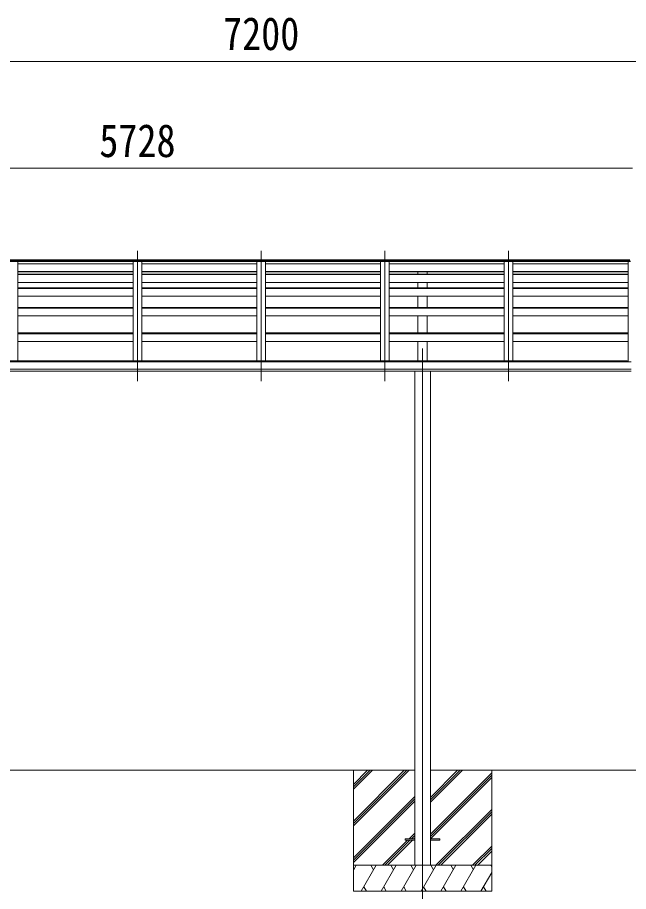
# Model space of a CAD drawing. Units: millimetres at full size, sheet at 1:40. Extents: x -11181 to 11305, y -7804 to 7716.
# Drawn here: x 2699 to 6234, y -5199 to -146 of the extents above; entities that cross this region are included whole.
import ezdxf
from ezdxf.enums import TextEntityAlignment as Align

# ---------------------------------------------------------------- set-up
doc = ezdxf.new("R2010")
doc.units = ezdxf.units.MM
doc.header["$LTSCALE"] = 40
for name, color, linetype, lineweight in [('0-0_0', 7, 'Continuous', 9), ('0-1_本体', 4, 'Continuous', 9), ('0-2_部品', 7, 'Continuous', 9), ('0-8_PARTS2', 2, 'Continuous', 9), ('0-A_寸法', 6, 'Continuous', 9)]:
    doc.layers.add(name, color=color, linetype=linetype, lineweight=lineweight)
doc.styles.add('ＭＳ ゴシック', font='')
doc.styles.get('ＭＳ ゴシック').set_extended_font_data('MS Gothic')

msp = doc.modelspace()

# ---------------------------------------------------------------- linework, layer by layer
at = {"layer": '0-0_0'}
for p, q in [((1787.41, -4497.05), (4997.01, -4497.05)), ((4642.21, -4497.05), (4642.21, -5197.05)), ((4642.21, -4791.23), (4936.39, -4497.05)), ((4642.21, -4805.37), (4950.53, -4497.05)), ((4642.21, -4819.51), (4964.67, -4497.05)), ((4642.21, -4607.38), (4752.54, -4497.05)), ((4642.21, -4593.24), (4738.4, -4497.05)), ((4642.21, -4579.1), (4724.25, -4497.05)), ((5087.41, -4682.68), (5273.04, -4497.05)), ((5087.41, -4668.54), (5258.9, -4497.05)), ((5087.41, -4654.4), (5244.75, -4497.05)), ((5087.41, -4497.05), (6927.01, -4497.05)), ((5442.21, -4497.05), (5442.21, -5197.05)), ((5087.41, -4866.53), (5442.21, -4511.73)), ((5087.41, -4880.67), (5442.21, -4525.87)), ((5088.82, -4893.4), (5442.21, -4540.01)), ((4642.21, -5003.36), (4997.01, -4648.56)), ((4642.21, -5017.5), (4997.01, -4662.7)), ((4642.21, -5031.64), (4997.01, -4676.85)), ((5119.01, -5047.05), (5442.21, -4723.86)), ((5133.16, -5047.05), (5442.21, -4738)), ((5147.3, -5047.05), (5442.21, -4752.14)), ((4964.3, -4893.4), (4997.01, -4860.69)), ((4978.45, -4893.4), (4997.01, -4874.83)), ((4992.59, -4893.4), (4997.01, -4888.98)), ((4810.65, -5047.05), (4955.3, -4902.4)), ((4824.79, -5047.05), (4969.45, -4902.4)), ((4838.93, -5047.05), (4983.59, -4902.4)), ((5331.15, -5047.05), (5442.21, -4935.99)), ((5345.29, -5047.05), (5442.21, -4950.13)), ((5359.43, -5047.89), (5442.21, -4965.12)), ((5442.21, -5047.05), (4642.21, -5047.05)), ((4642.21, -5074.55), (4658.09, -5047.05)), ((4686.95, -5197.05), (4773.56, -5047.05)), ((4758.56, -5073.03), (4743.55, -5047.05)), ((4802.42, -5197.05), (4889.03, -5047.05)), ((4874.02, -5073.03), (4859.02, -5047.05)), ((4917.89, -5197.05), (5004.5, -5047.05)), ((4989.5, -5073.03), (4974.49, -5047.05)), ((5033.36, -5197.05), (5119.97, -5047.05)), ((5104.97, -5073.03), (5089.96, -5047.05)), ((5148.83, -5197.05), (5235.44, -5047.05)), ((5220.44, -5073.03), (5205.44, -5047.05)), ((5264.3, -5197.05), (5350.91, -5047.05)), ((5320.91, -5047.05), (5335.91, -5073.03)), ((5436.38, -5047.05), (5442.21, -5057.15)), ((5379.77, -5197.05), (5442.21, -5088.91)), ((4642.21, -5197.05), (5442.21, -5197.05)), ((4701.95, -5171.07), (4716.95, -5197.05)), ((4817.42, -5171.07), (4832.42, -5197.05)), ((4932.89, -5171.07), (4947.89, -5197.05)), ((5048.36, -5171.07), (5063.36, -5197.05)), ((5163.83, -5171.07), (5178.83, -5197.05)), ((5279.3, -5171.07), (5294.3, -5197.05)), ((5394.77, -5171.07), (5409.77, -5197.05))]:
    msp.add_line(p, q, dxfattribs=at)
at = {"layer": '0-1_本体'}
for p, q in [((6244.2, -1554.57), (540.21, -1554.57)), ((6244.2, -1555.47), (540.21, -1555.47)), ((543.71, -1547.37), (6240.7, -1547.37)), ((6240.7, -1548.94), (543.71, -1548.94)), ((2701.21, -1555.47), (2701.21, -2130.28)), ((3367.21, -1555.47), (3367.21, -2130.28)), ((3417.21, -1555.47), (3417.21, -2130.28)), ((4083.21, -1555.47), (4083.21, -2130.28)), ((4133.21, -1555.47), (4133.21, -2130.28)), ((4799.21, -1555.47), (4799.21, -2130.28)), ((4849.21, -1555.47), (4849.21, -2130.28)), ((5515.21, -1555.47), (5515.21, -2130.28)), ((5565.21, -1555.47), (5565.21, -2130.28)), ((6231.21, -1555.47), (6231.21, -2136.69)), ((6231.21, -1555.47), (6231.21, -2136.69)), ((3367.21, -1570.67), (2701.21, -1570.67)), ((3367.21, -1614.21), (2701.21, -1614.21)), ((3367.21, -1615.28), (2701.21, -1615.28)), ((3367.21, -1616.58), (2701.21, -1616.58)), ((4083.21, -1570.67), (3417.21, -1570.67)), ((4083.21, -1614.21), (3417.21, -1614.21)), ((4083.21, -1615.28), (3417.21, -1615.28)), ((4083.21, -1616.58), (3417.21, -1616.58)), ((4799.21, -1570.67), (4133.21, -1570.67)), ((4799.21, -1614.21), (4133.21, -1614.21)), ((4799.21, -1615.28), (4133.21, -1615.28)), ((4799.21, -1616.58), (4133.21, -1616.58)), ((5515.21, -1570.67), (4849.21, -1570.67)), ((5515.21, -1614.21), (4849.21, -1614.21)), ((5515.21, -1615.28), (4849.21, -1615.28)), ((5515.21, -1616.58), (4849.21, -1616.58)), ((5014.71, -1629.77), (5014.71, -1616.58)), ((5069.71, -1629.77), (5069.71, -1616.58)), ((6231.21, -1570.67), (5565.21, -1570.67)), ((6231.21, -1614.21), (5565.21, -1614.21)), ((6231.21, -1615.28), (5565.21, -1615.28)), ((6231.21, -1616.58), (5565.21, -1616.58)), ((2701.21, -1629.77), (3367.21, -1629.77)), ((2701.21, -1632.35), (3367.21, -1632.35)), ((3417.21, -1629.77), (4083.21, -1629.77)), ((3417.21, -1632.35), (4083.21, -1632.35)), ((4133.21, -1629.77), (4799.21, -1629.77)), ((4133.21, -1632.35), (4799.21, -1632.35)), ((4849.21, -1629.77), (5515.21, -1629.77)), ((4849.21, -1632.35), (5515.21, -1632.35)), ((5565.21, -1629.77), (6231.21, -1629.77)), ((5565.21, -1632.35), (6231.21, -1632.35)), ((2701.21, -1677.09), (3367.21, -1677.09)), ((2701.21, -1708.56), (3367.21, -1708.56)), ((2701.21, -1712.54), (3367.21, -1712.54)), ((3417.21, -1677.09), (4083.21, -1677.09)), ((3417.21, -1708.56), (4083.21, -1708.56)), ((3417.21, -1712.54), (4083.21, -1712.54)), ((4133.21, -1677.09), (4799.21, -1677.09)), ((4133.21, -1708.56), (4799.21, -1708.56)), ((4133.21, -1712.54), (4799.21, -1712.54)), ((4849.21, -1677.09), (5515.21, -1677.09)), ((4849.21, -1708.56), (5515.21, -1708.56)), ((4849.21, -1712.54), (5515.21, -1712.54)), ((5014.71, -1708.56), (5014.71, -1677.09)), ((5069.71, -1708.56), (5069.71, -1677.09)), ((5565.21, -1677.09), (6231.21, -1677.09)), ((5565.21, -1708.56), (6231.21, -1708.56)), ((5565.21, -1712.54), (6231.21, -1712.54)), ((2701.21, -1756.99), (3367.21, -1756.99)), ((3417.21, -1756.99), (4083.21, -1756.99)), ((4133.21, -1756.99), (4799.21, -1756.99)), ((4849.21, -1756.99), (5515.21, -1756.99)), ((5014.71, -1821.42), (5014.71, -1756.99)), ((5069.71, -1821.42), (5069.71, -1756.99)), ((5565.21, -1756.99), (6231.21, -1756.99)), ((2701.21, -1821.42), (3367.21, -1821.42)), ((2701.21, -1826.79), (3367.21, -1826.79)), ((3417.21, -1821.42), (4083.21, -1821.42)), ((3417.21, -1826.79), (4083.21, -1826.79)), ((4133.21, -1821.42), (4799.21, -1821.42)), ((4133.21, -1826.79), (4799.21, -1826.79)), ((4849.21, -1821.42), (5515.21, -1821.42)), ((4849.21, -1826.79), (5515.21, -1826.79)), ((5565.21, -1821.42), (6231.21, -1821.42)), ((5565.21, -1826.79), (6231.21, -1826.79)), ((2701.21, -1870.85), (3367.21, -1870.85)), ((3417.21, -1870.85), (4083.21, -1870.85)), ((4133.21, -1870.85), (4799.21, -1870.85)), ((4849.21, -1870.85), (5515.21, -1870.85)), ((5014.71, -1968.05), (5014.71, -1870.85)), ((5069.71, -1968.05), (5069.71, -1870.85)), ((5565.21, -1870.85), (6231.21, -1870.85)), ((2701.21, -1968.05), (3367.21, -1968.05)), ((3417.21, -1968.05), (4083.21, -1968.05)), ((4133.21, -1968.05), (4799.21, -1968.05)), ((4849.21, -1968.05), (5515.21, -1968.05)), ((5565.21, -1968.05), (6231.21, -1968.05)), ((2701.21, -1974.81), (3367.21, -1974.81)), ((2701.21, -2018.38), (3367.21, -2018.38)), ((3417.21, -1974.81), (4083.21, -1974.81)), ((3417.21, -2018.38), (4083.21, -2018.38)), ((4133.21, -1974.81), (4799.21, -1974.81)), ((4133.21, -2018.38), (4799.21, -2018.38)), ((4849.21, -1974.81), (5515.21, -1974.81)), ((4849.21, -2018.38), (5515.21, -2018.38)), ((5014.71, -2130.28), (5014.71, -2018.38)), ((5069.71, -2130.28), (5069.71, -2018.38)), ((5565.21, -1974.81), (6231.21, -1974.81)), ((5565.21, -2018.38), (6231.21, -2018.38)), ((6249.71, -2136.69), (534.71, -2136.69)), ((6226.21, -2130.28), (558.21, -2130.28)), ((6226.21, -2136.69), (6226.21, -2130.28)), ((6226.21, -2136.69), (6226.21, -2130.35)), ((534.71, -2178.28), (6249.71, -2178.28)), ((6249.71, -2190.13), (534.71, -2190.06)), ((4997.01, -2191.84), (4997.01, -5047.05)), ((5087.41, -2191.84), (5087.41, -5047.05))]:
    msp.add_line(p, q, dxfattribs=at)
at = {"layer": '0-2_部品', "color": 4}
for p, q in [((4942.21, -4893.4), (4942.21, -4902.4)), ((4942.21, -4893.4), (4997.01, -4893.4)), ((5087.41, -4893.4), (5142.21, -4893.4)), ((5142.21, -4893.4), (5142.21, -4902.4)), ((4942.21, -4902.4), (4997.01, -4902.4)), ((5087.41, -4902.4), (5142.21, -4902.4))]:
    msp.add_line(p, q, dxfattribs=at)
at = {"layer": '0-8_PARTS2'}
for p, q in [((3392.21, -1494.04), (3392.21, -2247.82)), ((4108.21, -1494.04), (4108.21, -2247.82)), ((4824.21, -1494.04), (4824.21, -2247.82)), ((5540.21, -1494.04), (5540.21, -2247.82)), ((5042.21, -2059.01), (5042.21, -5270.58))]:
    msp.add_line(p, q, dxfattribs=at)
at = {"layer": '0-A_寸法'}
for p, q in [((508.22, -399.22), (7708.2, -399.22)), ((528.21, -1017.62), (6256.2, -1017.62))]:
    msp.add_line(p, q, dxfattribs=at)

# ---------------------------------------------------------------- texts
at = {"layer": '0-A_寸法', "color": 7, "style": 'ＭＳ ゴシック', "width": 0.85}
for s, p in [('7200', (3888.21, -391.22)), ('5728', (3172.21, -1009.62))]:
    msp.add_text(s, height=190.6, dxfattribs=at).set_placement(p, align=Align.BOTTOM_LEFT)

doc.saveas('drawing.dxf')
